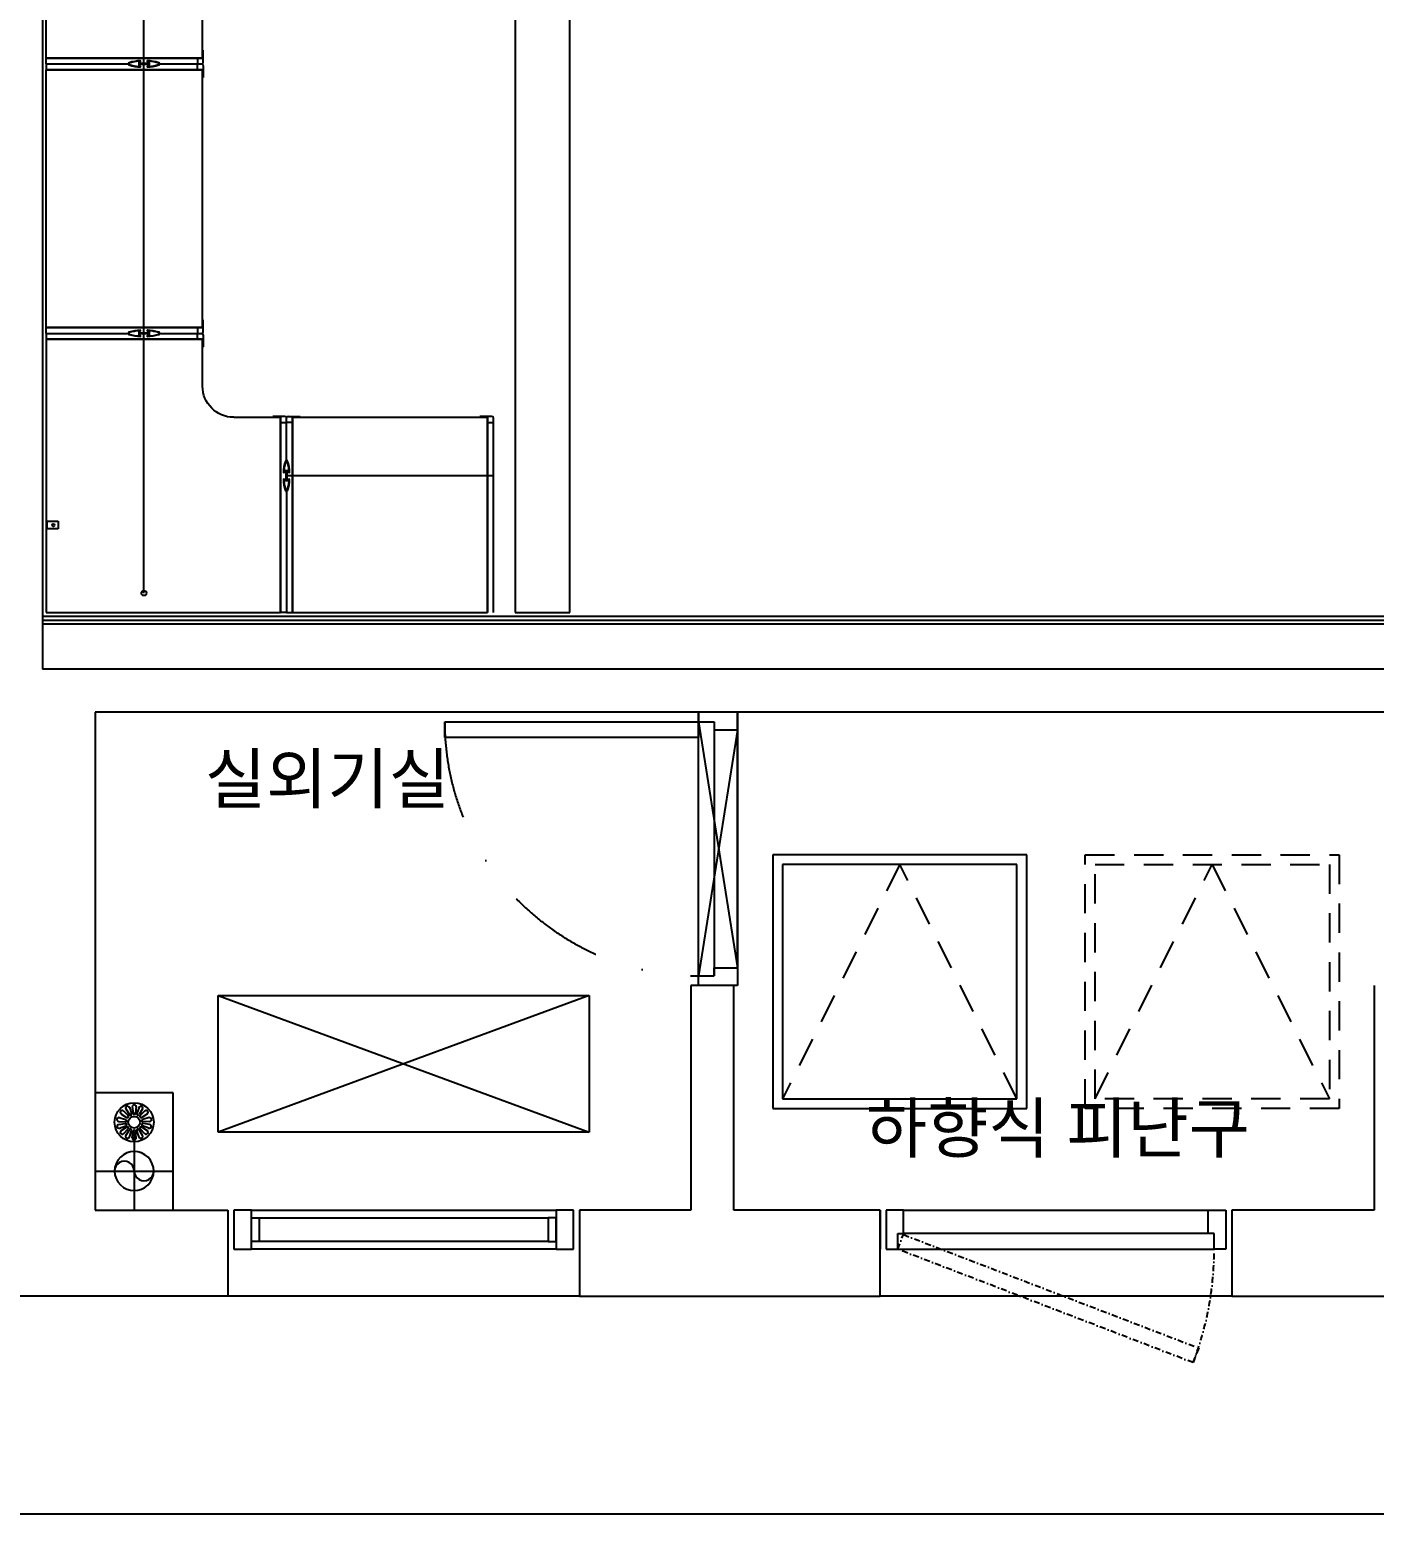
# Model space of a CAD drawing. Header units: millimetres. Extents: x -33000 to 294000, y 0 to 42408.
# Drawn here: x 132486 to 135928, y 7286 to 11087 of the extents above; entities that cross this region are included whole.
import ezdxf
from ezdxf.enums import TextEntityAlignment as Align

# ---------------------------------------------------------------- set-up
doc = ezdxf.new("R2010")
doc.units = ezdxf.units.MM
doc.header["$LTSCALE"] = 50
for name, pattern in [('DASHDOTX2', [2, 1, -0.5, 0, -0.5]), ('XR-Unit-Plan$0$HID', [2.5, 1.5, -1]), ('XR-Unit-Plan$0$XREF-양산 평산동 공동주택-기준층평면도$0$dash1', [2, 1, -0.5, 0, -0.5])]:
    doc.linetypes.add(name, pattern=pattern)
doc.layers.add('arch', color=8, linetype='Continuous')
doc.layers.add('실명', color=9, linetype='Continuous')
doc.styles.add('FORTELINE', font='malgun.ttf')

msp = doc.modelspace()

# ---------------------------------------------------------------- linework, layer by layer
at = {"layer": 'arch'}
for p, q in [((132518.3, 15834.6), (132518.3, 9449.6)), ((132778.3, 10399.6), (132778.3, 14030.4)), ((133728.3, 13314.6), (133728.3, 9594.6)), ((133868.3, 9594.6), (133868.3, 13314.6)), ((132778.3, 9644.6), (132778.3, 12520.4)), ((132528.3, 11014.6), (132528.3, 11674.6)), ((132928.3, 11014.6), (132928.3, 11674.6)), ((132930.3, 11034.3), (132928.3, 11034.6)), ((132928.3, 11034.6), (132928.3, 11014.6)), ((132930.3, 11003.6), (132930.3, 11034.3)), ((132923.3, 11014.6), (132528.3, 11014.6)), ((132528.3, 11014.6), (132928.3, 11014.6)), ((132528.3, 10999.6), (132528.3, 11014.6)), ((132528.3, 10999.6), (132738.3, 10999.6)), ((132528.3, 10999.6), (132528.3, 10984.6)), ((132765.3, 11006.4), (132765.3, 10992.8)), ((132766.3, 11000.4), (132766.3, 11005.8)), ((132766.3, 11005.8), (132769.3, 11005.8)), ((132790.3, 11000.4), (132766.3, 11000.4)), ((132766.3, 10993.4), (132766.3, 10998.9)), ((132766.3, 10998.9), (132790.3, 10998.9)), ((132769.3, 10993.4), (132766.3, 10993.4)), ((132769.8, 11006.3), (132769.8, 11007.1)), ((132769.8, 10992.1), (132769.8, 10992.9)), ((132786.8, 11007.1), (132786.8, 11006.3)), ((132786.8, 10992.9), (132786.8, 10992.1)), ((132787.3, 11005.8), (132790.3, 11005.8)), ((132790.3, 10993.4), (132787.3, 10993.4)), ((132790.3, 11005.8), (132790.3, 11000.4)), ((132790.3, 10998.9), (132790.3, 10993.4)), ((132791.3, 11006.4), (132791.3, 10992.8)), ((132818.3, 10999.6), (132926.3, 10999.6)), ((132928.3, 11014.6), (132915.3, 11014.6)), ((132915.3, 11014.6), (132915.3, 10999.6)), ((132915.3, 10999.6), (132926.3, 10999.6)), ((132915.3, 10984.6), (132915.3, 10999.6)), ((132930.3, 10995.6), (132930.3, 10964.9)), ((132528.3, 10324.6), (132528.3, 10984.6)), ((132923.3, 10984.6), (132528.3, 10984.6)), ((132528.3, 10984.6), (132928.3, 10984.6)), ((132928.3, 10984.6), (132915.3, 10984.6)), ((132928.3, 10324.6), (132928.3, 10984.6)), ((132928.3, 10964.6), (132928.3, 10984.6)), ((132930.3, 10964.9), (132928.3, 10964.6)), ((132930.3, 10344.3), (132928.3, 10344.6)), ((132928.3, 10344.6), (132928.3, 10324.6)), ((132930.3, 10313.6), (132930.3, 10344.3)), ((132923.3, 10324.6), (132528.3, 10324.6)), ((132528.3, 10324.6), (132928.3, 10324.6)), ((132528.3, 10309.6), (132528.3, 10324.6)), ((132528.3, 10309.6), (132738.3, 10309.6)), ((132528.3, 10309.6), (132528.3, 10294.6)), ((132765.3, 10316.4), (132765.3, 10302.8)), ((132766.3, 10310.4), (132766.3, 10315.8)), ((132766.3, 10315.8), (132769.3, 10315.8)), ((132790.3, 10310.4), (132766.3, 10310.4)), ((132766.3, 10303.4), (132766.3, 10308.9)), ((132766.3, 10308.9), (132790.3, 10308.9)), ((132769.3, 10303.4), (132766.3, 10303.4)), ((132769.8, 10316.3), (132769.8, 10317.1)), ((132769.8, 10302.1), (132769.8, 10302.9)), ((132786.8, 10317.1), (132786.8, 10316.3)), ((132786.8, 10302.9), (132786.8, 10302.1)), ((132787.3, 10315.8), (132790.3, 10315.8)), ((132790.3, 10303.4), (132787.3, 10303.4)), ((132790.3, 10315.8), (132790.3, 10310.4)), ((132790.3, 10308.9), (132790.3, 10303.4)), ((132791.3, 10316.4), (132791.3, 10302.8)), ((132818.3, 10309.6), (132926.3, 10309.6)), ((132928.3, 10324.6), (132915.3, 10324.6)), ((132915.3, 10324.6), (132915.3, 10309.6)), ((132915.3, 10309.6), (132926.3, 10309.6)), ((132915.3, 10294.6), (132915.3, 10309.6)), ((132930.3, 10305.6), (132930.3, 10274.9)), ((132528.3, 10294.6), (132528.3, 9594.6)), ((132923.3, 10294.6), (132528.3, 10294.6)), ((132528.3, 10294.6), (132928.3, 10294.6)), ((132928.3, 10294.6), (132915.3, 10294.6)), ((132928.3, 10274.6), (132928.3, 10294.6)), ((132928.3, 10174.6), (132928.3, 10294.6)), ((132930.3, 10274.9), (132928.3, 10274.6)), ((133008.3, 10094.6), (133128.3, 10094.6)), ((133108.6, 10096.6), (133108.3, 10094.6)), ((133108.3, 10094.6), (133128.3, 10094.6)), ((133139.3, 10096.6), (133108.6, 10096.6)), ((133128.3, 10094.6), (133128.3, 9994.6)), ((133128.3, 9594.6), (133128.3, 10094.6)), ((133128.3, 10094.6), (133128.3, 10081.6)), ((133128.3, 10089.6), (133128.3, 9594.6)), ((133128.3, 10081.6), (133143.3, 10081.6)), ((133143.3, 9984.6), (133143.3, 10092.6)), ((133143.3, 10081.6), (133143.3, 10092.6)), ((133158.3, 10081.6), (133143.3, 10081.6)), ((133147.3, 10096.6), (133178.1, 10096.6)), ((133158.3, 10094.6), (133658.3, 10094.6)), ((133158.3, 10094.6), (133158.3, 9994.6)), ((133158.3, 9594.6), (133158.3, 10094.6)), ((133178.3, 10094.6), (133158.3, 10094.6)), ((133158.3, 10094.6), (133158.3, 10081.6)), ((133158.3, 10089.6), (133158.3, 9594.6)), ((133178.1, 10096.6), (133178.3, 10094.6)), ((133638.6, 10096.6), (133638.3, 10094.6)), ((133638.3, 10094.6), (133658.3, 10094.6)), ((133669.3, 10096.6), (133638.6, 10096.6)), ((133658.3, 10094.6), (133658.3, 9994.6)), ((133658.3, 9594.6), (133658.3, 10094.6)), ((133658.3, 10094.6), (133658.3, 10081.6)), ((133658.3, 10089.6), (133658.3, 9594.6)), ((133658.3, 10081.6), (133673.3, 10081.6)), ((133673.3, 9594.6), (133673.3, 10092.6)), ((133673.3, 10081.6), (133673.3, 10092.6)), ((133128.3, 9594.6), (133128.3, 9994.6)), ((133128.3, 9989.6), (133128.3, 9594.6)), ((133158.3, 9594.6), (133158.3, 9994.6)), ((133158.3, 9989.6), (133158.3, 9594.6)), ((133136.6, 9953.1), (133135.8, 9953.1)), ((133135.8, 9936.1), (133136.6, 9936.1)), ((133150.1, 9957.6), (133136.5, 9957.6)), ((133150.1, 9931.6), (133136.5, 9931.6)), ((133142.6, 9956.6), (133137.1, 9956.6)), ((133137.1, 9956.6), (133137.1, 9953.6)), ((133137.1, 9935.6), (133137.1, 9932.6)), ((133137.1, 9932.6), (133142.6, 9932.6)), ((133142.6, 9932.6), (133142.6, 9956.6)), ((133673.3, 9944.6), (133142.6, 9944.6)), ((133149.5, 9956.6), (133144.1, 9956.6)), ((133144.1, 9956.6), (133144.1, 9932.6)), ((133144.1, 9932.6), (133149.5, 9932.6)), ((133149.5, 9953.6), (133149.5, 9956.6)), ((133149.5, 9932.6), (133149.5, 9935.6)), ((133150.8, 9953.1), (133150, 9953.1)), ((133150, 9936.1), (133150.8, 9936.1)), ((133143.3, 9904.6), (133143.3, 9594.6)), ((132528.3, 9828.7), (132558.3, 9828.7)), ((132528.3, 9828.7), (132528.3, 9808.7)), ((132558.3, 9808.7), (132528.3, 9808.7)), ((132530.3, 9808.7), (132530.3, 9828.7)), ((132558.3, 9828.7), (132558.3, 9808.7)), ((136083.3, 9584.6), (132518.3, 9584.6)), ((132528.3, 9594.6), (133128.3, 9594.6)), ((133143.3, 9594.6), (133128.3, 9594.6)), ((133143.3, 9594.6), (133158.3, 9594.6)), ((133158.3, 9594.6), (133658.3, 9594.6)), ((133728.3, 9594.6), (133868.3, 9594.6)), ((136083.3, 9574.6), (132518.3, 9574.6)), ((136083.3, 9564.6), (132518.3, 9564.6)), ((136083.3, 9449.6), (132518.3, 9449.6)), ((136083.3, 9339.6), (132653.3, 9339.6)), ((132653.3, 9339.6), (132653.3, 8064.6)), ((134198.3, 8664.6), (134198.3, 9314.6)), ((134198.3, 9314.6), (134298.3, 8684.6)), ((134298.3, 9294.6), (134198.3, 8664.6)), ((134298.3, 8684.6), (134298.3, 9294.6)), ((135038.3, 8974.6), (134388.3, 8974.6)), ((134388.3, 8974.6), (134388.3, 8324.6)), ((135038.3, 8324.6), (135038.3, 8974.6)), ((135013.3, 8949.6), (134413.3, 8949.6)), ((134413.3, 8949.6), (134413.3, 8349.6)), ((135013.3, 8349.6), (135013.3, 8949.6)), ((134178.3, 8639.6), (134178.3, 8064.6)), ((134288.3, 8639.6), (134178.3, 8639.6)), ((134288.3, 8064.6), (134288.3, 8639.6)), ((135928.3, 8639.6), (135928.3, 8064.6)), ((132968.3, 8614.6), (133918.3, 8614.6)), ((132968.3, 8264.6), (132968.3, 8614.6)), ((132968.3, 8614.6), (133918.3, 8264.6)), ((133918.3, 8614.6), (132968.3, 8264.6)), ((133918.3, 8614.6), (133918.3, 8264.6)), ((132853.3, 8364.6), (132653.3, 8364.6)), ((132653.3, 8364.6), (132653.3, 8064.6)), ((132853.3, 8064.6), (132853.3, 8364.6)), ((132740.9, 8328), (132746.3, 8311.7)), ((132748.3, 8329.6), (132750.3, 8312.6)), ((132758.3, 8329.6), (132756.3, 8312.6)), ((132765.7, 8328), (132760.3, 8311.7)), ((134413.3, 8349.6), (135013.3, 8349.6)), ((132713, 8291.6), (132730.1, 8290.6)), ((132714.8, 8301.5), (132731.2, 8296.6)), ((132719.4, 8311.5), (132733.8, 8302.1)), ((132725.9, 8319.1), (132737.6, 8306.7)), ((132731.9, 8323.7), (132740.9, 8309.2)), ((132774.7, 8323.7), (132765.7, 8309.2)), ((132780.7, 8319.1), (132769, 8306.7)), ((132787.2, 8311.5), (132772.8, 8302.1)), ((132791.8, 8301.5), (132775.4, 8296.6)), ((132793.6, 8291.6), (132776.5, 8290.6)), ((134388.3, 8324.6), (135038.3, 8324.6)), ((132713.4, 8284.1), (132730.3, 8286.5)), ((132716, 8274.4), (132731.9, 8280.8)), ((132719.4, 8267.7), (132733.8, 8277.1)), ((132725.9, 8260.1), (132737.6, 8272.5)), ((132731.9, 8255.5), (132740.9, 8270)), ((132740.9, 8251.2), (132746.3, 8267.5)), ((132748.3, 8249.6), (132750.3, 8266.6)), ((132753.3, 8264.6), (132753.3, 8064.6)), ((132758.3, 8249.6), (132756.3, 8266.6)), ((132765.7, 8251.2), (132760.3, 8267.5)), ((132774.7, 8255.5), (132765.7, 8270)), ((132780.7, 8260.1), (132769, 8272.5)), ((132787.2, 8267.7), (132772.8, 8277.1)), ((132790.6, 8274.4), (132774.7, 8280.8)), ((132793.2, 8284.1), (132776.3, 8286.5)), ((133918.3, 8264.6), (132968.3, 8264.6)), ((132653.3, 8164.6), (132853.3, 8164.6)), ((132653.3, 8064.6), (132993.3, 8064.6)), ((132653.3, 8064.6), (132853.3, 8064.6)), ((132993.3, 8064.6), (132993.3, 7964.6)), ((132993.3, 8064.6), (132993.3, 7844.6)), ((133053.3, 8064.6), (133008.3, 8064.6)), ((133008.3, 8064.6), (133008.3, 7964.6)), ((133053.3, 7964.6), (133053.3, 8064.6)), ((133053.3, 8064.6), (133833.3, 8064.6)), ((133878.3, 8064.6), (133833.3, 8064.6)), ((133833.3, 8064.6), (133833.3, 7964.6)), ((133878.3, 7964.6), (133878.3, 8064.6)), ((134178.3, 8064.6), (133893.3, 8064.6)), ((133893.3, 8064.6), (133893.3, 7964.6)), ((133893.3, 8064.6), (133893.3, 7844.6)), ((134663.3, 8064.6), (134288.3, 8064.6)), ((134663.3, 8064.6), (134663.3, 7964.6)), ((134663.3, 7844.6), (134663.3, 8064.6)), ((134723.3, 8064.6), (134678.3, 8064.6)), ((134678.3, 8064.6), (134678.3, 7964.6)), ((134723.3, 8004.6), (134723.3, 8064.6)), ((134723.3, 8064.6), (135503.3, 8064.6)), ((135503.3, 8004.6), (135503.3, 8064.6)), ((135503.3, 8064.6), (135548.3, 8064.6)), ((135548.3, 8064.6), (135548.3, 7964.6)), ((135563.3, 8064.6), (135563.3, 7964.6)), ((135563.3, 8064.6), (135563.3, 7844.6)), ((135928.3, 8064.6), (135563.3, 8064.6)), ((133053.3, 8044.6), (133073.3, 8044.6)), ((133053.3, 7984.6), (133053.3, 8044.6)), ((133073.3, 8044.6), (133073.3, 7984.6)), ((133073.3, 8044.6), (133813.3, 8044.6)), ((133833.3, 8044.6), (133813.3, 8044.6)), ((133813.3, 8044.6), (133813.3, 7984.6)), ((133833.3, 7984.6), (133833.3, 8044.6)), ((133073.3, 7984.6), (133053.3, 7984.6)), ((133813.3, 7984.6), (133073.3, 7984.6)), ((133813.3, 7984.6), (133833.3, 7984.6)), ((134708.3, 7964.6), (134708.3, 8004.6)), ((134708.3, 8004.6), (134723.3, 8004.6)), ((135503.3, 8004.6), (134723.3, 8004.6)), ((135518.3, 8004.6), (135503.3, 8004.6)), ((135518.3, 7964.6), (135518.3, 8004.6)), ((133008.3, 7964.6), (133053.3, 7964.6)), ((133833.3, 7964.6), (133053.3, 7964.6)), ((133833.3, 7964.6), (133878.3, 7964.6)), ((134678.3, 7964.6), (134708.3, 7964.6)), ((134708.3, 7964.6), (135518.3, 7964.6)), ((135548.3, 7964.6), (135518.3, 7964.6)), ((132993.3, 7844.6), (132453.3, 7844.6)), ((133893.3, 7844.6), (132993.3, 7844.6)), ((133893.3, 7844.6), (134663.3, 7844.6)), ((135563.3, 7844.6), (134663.3, 7844.6)), ((135563.3, 7844.6), (136083.3, 7844.6)), ((146198.3, 7285.8), (131606.2, 7285.8))]:
    msp.add_line(p, q, dxfattribs=at)
at = {"layer": 'arch', "linetype": 'Continuous', "ltscale": 4}
for p, q in [((133548.3, 9274.6), (133548.3, 9314.6)), ((133548.3, 9314.6), (134198.3, 9314.6)), ((134198.3, 8639.6), (134198.3, 9339.6)), ((134298.3, 9339.6), (134198.3, 9339.6)), ((134198.3, 9339.6), (134198.3, 9314.6)), ((134198.3, 9314.6), (134198.3, 9274.6)), ((134198.3, 9314.6), (134238.3, 9314.6)), ((134238.3, 9314.6), (134238.3, 8664.6)), ((134238.3, 9314.6), (134238.3, 9294.6)), ((134298.3, 9339.6), (134298.3, 8639.6)), ((134298.3, 9294.6), (134298.3, 9339.6)), ((134238.3, 9294.6), (134298.3, 9294.6)), ((134198.3, 9274.6), (133548.3, 9274.6)), ((134238.3, 8664.6), (134238.3, 8684.6)), ((134238.3, 8684.6), (134298.3, 8684.6)), ((134298.3, 8684.6), (134298.3, 8639.6)), ((134198.3, 8639.6), (134198.3, 8664.6)), ((134198.3, 8664.6), (134238.3, 8664.6)), ((134298.3, 8639.6), (134198.3, 8639.6))]:
    msp.add_line(p, q, dxfattribs=at)
at = {"layer": 'arch', "linetype": 'XR-Unit-Plan$0$HID'}
for p, q in [((135188.3, 8324.6), (135188.3, 8974.6)), ((135188.3, 8974.6), (135838.3, 8974.6)), ((135838.3, 8974.6), (135838.3, 8324.6)), ((134713.3, 8949.6), (134413.3, 8349.6)), ((135013.3, 8349.6), (134713.3, 8949.6)), ((135213.3, 8349.6), (135213.3, 8949.6)), ((135213.3, 8949.6), (135813.3, 8949.6)), ((135213.3, 8349.6), (135513.3, 8949.6)), ((135513.3, 8949.6), (135813.3, 8349.6)), ((135813.3, 8949.6), (135813.3, 8349.6)), ((135813.3, 8349.6), (135213.3, 8349.6)), ((135838.3, 8324.6), (135188.3, 8324.6))]:
    msp.add_line(p, q, dxfattribs=at)
at = {"layer": 'arch', "linetype": 'XR-Unit-Plan$0$XREF-양산 평산동 공동주택-기준층평면도$0$dash1', "ltscale": 0.3}
for p, q in [((134708.3, 7964.6), (134722.6, 8001.9)), ((134722.6, 8001.9), (135478.8, 7711.7)), ((135464.5, 7674.3), (134708.3, 7964.6)), ((135478.8, 7711.7), (135464.5, 7674.3))]:
    msp.add_line(p, q, dxfattribs=at)
at = {"layer": 'arch'}
for centre, radius in [((132546.3, 9818.7), 3.25), ((132778.3, 9644.6), 6.5), ((132753.3, 8289.6), 50), ((132753.3, 8289.6), 15)]:
    msp.add_circle(centre, radius, dxfattribs=at)
for centre, radius, start, end in [((132741.3, 10999.6), 3, 108.5532, 251.4468), ((132741.3, 10999.6), 2, 108.5532, 251.4468), ((132772.2, 10907.6), 100, 91.6494, 108.5532), ((132772.2, 11091.6), 100, 251.4468, 268.3506), ((132772.2, 10907.6), 99, 93.9757, 108.5532), ((132772.2, 11091.6), 99, 251.4468, 266.0243), ((132769.3, 11007.1), 0.5, 360, 91.6494), ((132769.3, 11006.3), 0.5, 270, 0), ((132769.3, 10992.9), 0.5, 360, 90), ((132769.3, 10992.1), 0.5, 268.3506, 0), ((132787.3, 11007.1), 0.5, 88.3506, 180), ((132787.3, 11006.3), 0.5, 180, 270), ((132787.3, 10992.9), 0.5, 90, 180), ((132787.3, 10992.1), 0.5, 180, 271.6494), ((132784.4, 10907.6), 100, 71.4468, 88.3506), ((132784.4, 11091.6), 100, 271.6494, 288.5532), ((132784.4, 10907.6), 99, 71.4468, 86.0243), ((132784.4, 11091.6), 99, 273.9757, 288.5532), ((132815.3, 10999.6), 2, 288.5532, 71.4468), ((132815.3, 10999.6), 3, 288.5532, 71.4468), ((132926.3, 11003.6), 4, 270, 0), ((132926.3, 10995.6), 4, 0, 90), ((132741.3, 10309.6), 3, 108.5532, 251.4468), ((132741.3, 10309.6), 2, 108.5532, 251.4468), ((132772.2, 10217.6), 100, 91.6494, 108.5532), ((132772.2, 10401.6), 100, 251.4468, 268.3506), ((132772.2, 10217.6), 99, 93.9757, 108.5532), ((132772.2, 10401.6), 99, 251.4468, 266.0243), ((132769.3, 10317.1), 0.5, 360, 91.6494), ((132769.3, 10316.3), 0.5, 270, 0), ((132769.3, 10302.9), 0.5, 360, 90), ((132769.3, 10302.1), 0.5, 268.3506, 0), ((132787.3, 10317.1), 0.5, 88.3506, 180), ((132787.3, 10316.3), 0.5, 180, 270), ((132787.3, 10302.9), 0.5, 90, 180), ((132787.3, 10302.1), 0.5, 180, 271.6494), ((132784.4, 10217.6), 100, 71.4468, 88.3506), ((132784.4, 10401.6), 100, 271.6494, 288.5532), ((132784.4, 10217.6), 99, 71.4468, 86.0243), ((132784.4, 10401.6), 99, 273.9757, 288.5532), ((132815.3, 10309.6), 2, 288.5532, 71.4468), ((132815.3, 10309.6), 3, 288.5532, 71.4468), ((132926.3, 10313.6), 4, 270, 0), ((132926.3, 10305.6), 4, 0, 90), ((133139.3, 10092.6), 4, 0, 90), ((133147.3, 10092.6), 4, 90, 180), ((133669.3, 10092.6), 4, 0, 90), ((133235.3, 9950.7), 100, 161.4468, 178.3506), ((133235.3, 9950.7), 99, 161.4468, 176.0243), ((133143.3, 9981.6), 3, 18.5532, 161.4468), ((133143.3, 9981.6), 2, 18.5532, 161.4468), ((133051.4, 9950.7), 99, 3.9757, 18.5532), ((133051.4, 9950.7), 100, 1.6494, 18.5532), ((133135.8, 9953.6), 0.5, 178.3506, 270), ((133135.8, 9935.6), 0.5, 90, 181.6494), ((133235.3, 9938.5), 100, 181.6494, 198.5532), ((133235.3, 9938.5), 99, 183.9757, 198.5532), ((133136.6, 9953.6), 0.5, 270, 0), ((133136.6, 9935.6), 0.5, 0, 90), ((133051.4, 9938.5), 99, 341.4468, 356.0243), ((133051.4, 9938.5), 100, 341.4468, 358.3506), ((133150, 9953.6), 0.5, 180, 270), ((133150, 9935.6), 0.5, 90, 180), ((133150.8, 9953.6), 0.5, 270, 1.6494), ((133150.8, 9935.6), 0.5, 358.3506, 90), ((133143.3, 9907.6), 3, 198.5532, 341.4468), ((133143.3, 9907.6), 2, 198.5532, 341.4468), ((132736.4, 8325.9), 5, 11.5816, 218.4209), ((132753.3, 8329.6), 5, 346.5816, 193.4209), ((132770.2, 8325.9), 5, 321.5816, 168.4209), ((132713.9, 8296.5), 5, 66.5816, 273.4209), ((132722.7, 8315.3), 5, 36.5816, 243.4209), ((132730.7, 8293.6), 3, 260.0013, 80.0013), ((132735.7, 8304.4), 3, 230.0013, 50.0013), ((132743.6, 8310.4), 3, 205.0013, 25.0013), ((132753.3, 8312.6), 3, 180.0013, 0.0013), ((132763, 8310.4), 3, 155.0013, 335.0013), ((132770.9, 8304.4), 3, 130.0013, 310.0013), ((132776, 8293.6), 3, 100.0013, 280.0013), ((132783.9, 8315.3), 5, 296.5816, 143.4209), ((132792.7, 8296.5), 5, 266.5816, 113.4209), ((132714.7, 8279.2), 5, 91.5816, 298.4209), ((132722.7, 8263.9), 5, 116.5816, 323.4209), ((132731.1, 8283.6), 3, 285.0013, 105.0013), ((132736.4, 8253.3), 5, 141.5816, 348.4209), ((132735.7, 8274.8), 3, 310.0013, 130.0013), ((132743.6, 8268.8), 3, 335.0013, 155.0013), ((132753.3, 8249.6), 5, 166.5816, 13.4209), ((132753.3, 8266.6), 3, 0.0013, 180.0013), ((132763, 8268.8), 3, 25.0013, 205.0013), ((132770.2, 8253.3), 5, 191.5816, 38.4209), ((132770.9, 8274.8), 3, 50.0013, 230.0013), ((132775.5, 8283.6), 3, 75.0013, 255.0013), ((132783.9, 8263.9), 5, 216.5816, 63.4209), ((132791.9, 8279.3), 5, 241.5816, 88.4209)]:
    msp.add_arc(centre, radius, start, end, dxfattribs=at)
at = {"layer": 'arch', "extrusion": (1.68658e-23, -4.3473e-08, -1)}
msp.add_arc((-133008.3, 10174.6), 80, 270, 359.998, dxfattribs=at)
at = {"layer": 'arch', "linetype": 'DASHDOTX2', "ltscale": 5}
msp.add_arc((134198.3, 9314.6), 650, 180, 270, dxfattribs=at)
at = {"layer": 'arch', "linetype": 'XR-Unit-Plan$0$XREF-양산 평산동 공동주택-기준층평면도$0$dash1', "ltscale": 0.3}
msp.add_arc((134708.3, 7964.6), 810, 339, 0, dxfattribs=at)
at = {"layer": 'arch'}
for centre, major_axis, start_param, end_param in [((132753.3, 8164.6), (-35.4, -35.4), 3.141593, 9.424778), ((132728.3, 8164.6), (17.7, -17.7), 0.785398, 3.926991), ((132778.3, 8164.6), (-17.7, -17.7), 5.497787, 8.63938)]:
    msp.add_ellipse(centre, major_axis=major_axis, ratio=1, start_param=start_param, end_param=end_param, dxfattribs=at)

# ---------------------------------------------------------------- texts
at = {"layer": '실명', "linetype": 'ByBlock', "style": 'FORTELINE'}
for s, p in [('실외기실', (133248.1, 9169)), ('하향식 피난구', (135118.3, 8274.8))]:
    msp.add_text(s, height=125, dxfattribs=at).set_placement(p, align=Align.MIDDLE_CENTER)

doc.saveas('drawing.dxf')
